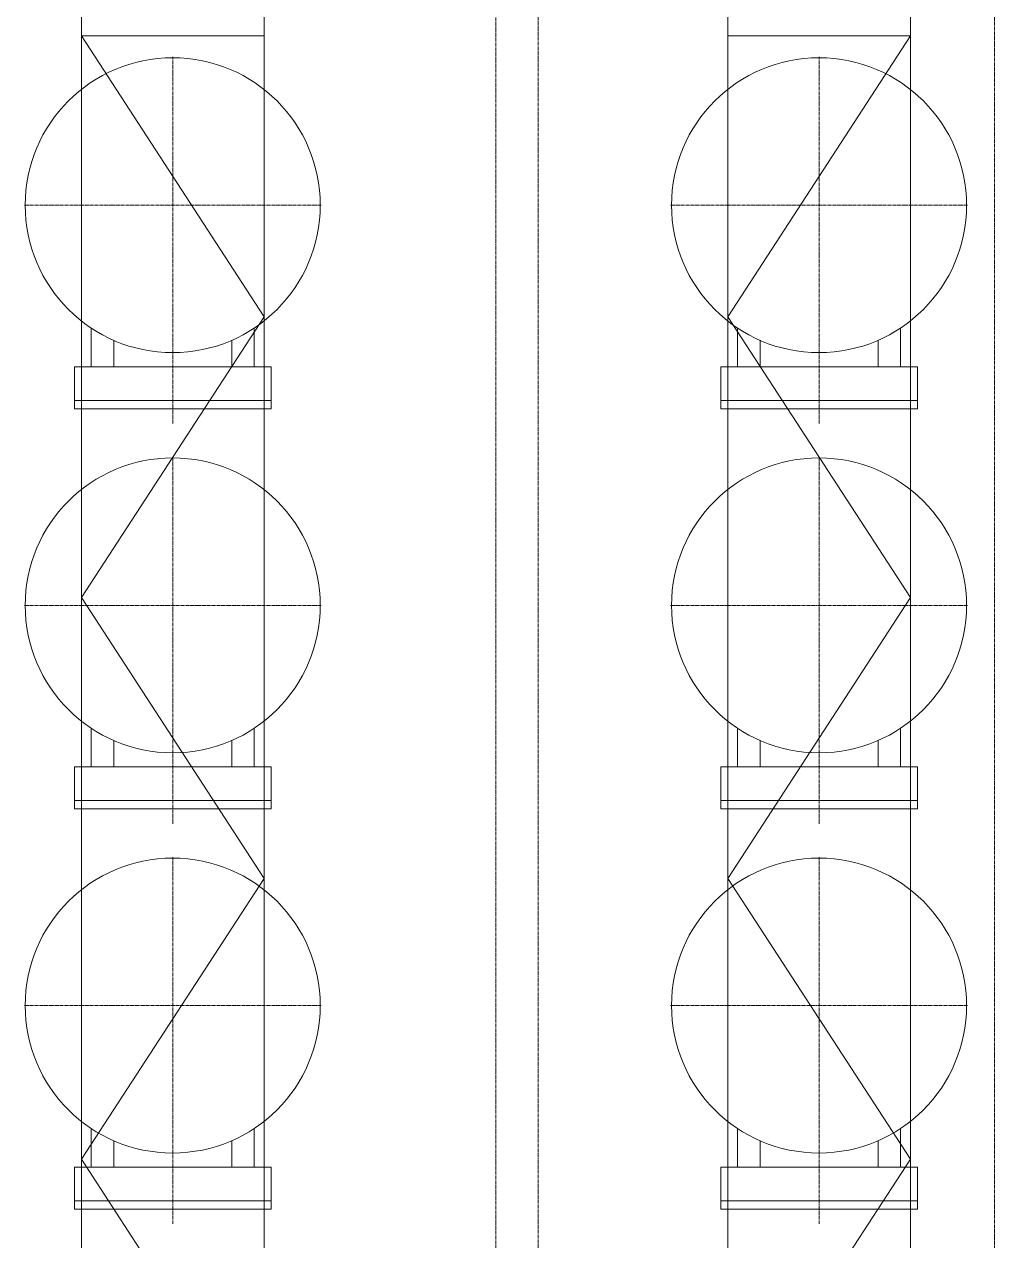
# Model space of a CAD drawing. Header units: millimetres. Extents: x -50460 to 50460, y -35640 to 35640.
# Drawn here: x 31393 to 34846, y 22527 to 26858 of the extents above; entities that cross this region are included whole.
import ezdxf

# ---------------------------------------------------------------- set-up
doc = ezdxf.new("R2010")
doc.units = ezdxf.units.MM
doc.linetypes.add('点画线', pattern=[18, 12, -2, 2, -2])
for name, color, linetype, lineweight in [('EB0', 7, 'Continuous', 15), ('中心线层', 1, '点画线', 18), ('尺寸线层', 4, 'Continuous', 18), ('细实线层', 3, 'Continuous', 18)]:
    doc.layers.add(name, color=color, linetype=linetype, lineweight=lineweight)

# ---------------------------------------------------------------- blocks, each defined once
blk = doc.blocks.new('*X661')
at = {"layer": '中心线层', "linetype": '点画线', "lineweight": 18}
blk.add_line((0, 162.5), (0, 7150), dxfattribs=at)
blk = doc.blocks.new('*X678')
at = {"layer": 'EB0'}
for p, q in [((-580, -55.3), (-580, -192.7)), ((0, -55.3), (0, -192.7)), ((-500, -98.9), (-500, -192.7)), ((-80, -98.9), (-80, -192.7)), ((-640, -192.7), (-640, -342.7)), ((-640, -192.7), (60, -192.7)), ((60, -192.7), (60, -342.7)), ((-640, -312.7), (60, -312.7)), ((-640, -342.7), (60, -342.7))]:
    blk.add_line(p, q, dxfattribs=at)
at = {"layer": '中心线层', "linetype": '点画线', "lineweight": 18}
for p, q in [((-290, -395), (-290, 910.3)), ((-818, 382.3), (238, 382.3))]:
    blk.add_line(p, q, dxfattribs=at)
at = {"layer": '细实线层'}
blk.add_circle((-290, 382.3), 525, dxfattribs=at)
blk = doc.blocks.new('*X679')
at = {"layer": 'EB0'}
for p, q in [((-580, -55.3), (-580, -192.7)), ((0, -55.3), (0, -192.7)), ((-500, -98.9), (-500, -192.7)), ((-80, -98.9), (-80, -192.7)), ((-640, -192.7), (-640, -342.7)), ((-640, -192.7), (60, -192.7)), ((60, -192.7), (60, -342.7)), ((-640, -312.7), (60, -312.7)), ((-640, -342.7), (60, -342.7))]:
    blk.add_line(p, q, dxfattribs=at)
at = {"layer": '中心线层', "linetype": '点画线', "lineweight": 18}
for p, q in [((-290, -395), (-290, 910.3)), ((-818, 382.3), (238, 382.3))]:
    blk.add_line(p, q, dxfattribs=at)
at = {"layer": '细实线层'}
blk.add_circle((-290, 382.3), 525, dxfattribs=at)
blk = doc.blocks.new('*X680')
at = {"layer": 'EB0'}
for p, q in [((-580, -55.3), (-580, -192.7)), ((0, -55.3), (0, -192.7)), ((-500, -98.9), (-500, -192.7)), ((-80, -98.9), (-80, -192.7)), ((-640, -192.7), (-640, -342.7)), ((-640, -192.7), (60, -192.7)), ((60, -192.7), (60, -342.7)), ((-640, -312.7), (60, -312.7)), ((-640, -342.7), (60, -342.7))]:
    blk.add_line(p, q, dxfattribs=at)
at = {"layer": '中心线层', "linetype": '点画线', "lineweight": 18}
for p, q in [((-290, -395), (-290, 910.3)), ((-818, 382.3), (238, 382.3))]:
    blk.add_line(p, q, dxfattribs=at)
at = {"layer": '细实线层'}
blk.add_circle((-290, 382.3), 525, dxfattribs=at)
blk = doc.blocks.new('*X682')
at = {"layer": 'EB0'}
for p, q in [((-580, -55.3), (-580, -192.7)), ((0, -55.3), (0, -192.7)), ((-500, -98.9), (-500, -192.7)), ((-80, -98.9), (-80, -192.7)), ((-640, -192.7), (-640, -342.7)), ((-640, -192.7), (60, -192.7)), ((60, -192.7), (60, -342.7)), ((-640, -312.7), (60, -312.7)), ((-640, -342.7), (60, -342.7))]:
    blk.add_line(p, q, dxfattribs=at)
at = {"layer": '中心线层', "linetype": '点画线', "lineweight": 18}
for p, q in [((-290, -395), (-290, 910.3)), ((-818, 382.3), (238, 382.3))]:
    blk.add_line(p, q, dxfattribs=at)
at = {"layer": '细实线层'}
blk.add_circle((-290, 382.3), 525, dxfattribs=at)
blk = doc.blocks.new('*X683')
at = {"layer": 'EB0'}
for p, q in [((-580, -55.3), (-580, -192.7)), ((0, -55.3), (0, -192.7)), ((-500, -98.9), (-500, -192.7)), ((-80, -98.9), (-80, -192.7)), ((-640, -192.7), (-640, -342.7)), ((-640, -192.7), (60, -192.7)), ((60, -192.7), (60, -342.7)), ((-640, -312.7), (60, -312.7)), ((-640, -342.7), (60, -342.7))]:
    blk.add_line(p, q, dxfattribs=at)
at = {"layer": '中心线层', "linetype": '点画线', "lineweight": 18}
for p, q in [((-290, -395), (-290, 910.3)), ((-818, 382.3), (238, 382.3))]:
    blk.add_line(p, q, dxfattribs=at)
at = {"layer": '细实线层'}
blk.add_circle((-290, 382.3), 525, dxfattribs=at)
blk = doc.blocks.new('*X684')
at = {"layer": 'EB0'}
for p, q in [((-580, -55.3), (-580, -192.7)), ((0, -55.3), (0, -192.7)), ((-500, -98.9), (-500, -192.7)), ((-80, -98.9), (-80, -192.7)), ((-640, -192.7), (-640, -342.7)), ((-640, -192.7), (60, -192.7)), ((60, -192.7), (60, -342.7)), ((-640, -312.7), (60, -312.7)), ((-640, -342.7), (60, -342.7))]:
    blk.add_line(p, q, dxfattribs=at)
at = {"layer": '中心线层', "linetype": '点画线', "lineweight": 18}
for p, q in [((-290, -395), (-290, 910.3)), ((-818, 382.3), (238, 382.3))]:
    blk.add_line(p, q, dxfattribs=at)
at = {"layer": '细实线层'}
blk.add_circle((-290, 382.3), 525, dxfattribs=at)
blk = doc.blocks.new('*X1092')
at = {"layer": '中心线层'}
blk.add_line((0, 7700), (0, 0), dxfattribs=at)

msp = doc.modelspace()

# ---------------------------------------------------------------- linework, layer by layer
at = {"layer": '中心线层', "linetype": '点画线', "lineweight": 18}
msp.add_line((33071.063, 20461.445), (33071.063, 27717.445), dxfattribs=at)
at = {"layer": '尺寸线层'}
for p, q in [((31596.063, 20464.445), (31596.063, 27714.445)), ((32246.063, 20464.445), (32246.063, 27714.445)), ((33896.063, 20464.445), (33896.063, 27714.445)), ((34546.063, 20464.445), (34546.063, 27714.445)), ((31596.063, 26817.493), (32246.063, 25817.493)), ((31596.063, 26817.493), (32246.063, 26817.493)), ((34546.063, 26817.493), (33896.063, 25817.493)), ((34546.063, 26817.493), (33896.063, 26817.493)), ((31596.063, 24817.493), (32246.063, 25817.493)), ((34546.063, 24817.493), (33896.063, 25817.493)), ((31596.063, 24817.493), (32246.063, 23817.493)), ((34546.063, 24817.493), (33896.063, 23817.493)), ((31596.063, 22817.493), (32246.063, 23817.493)), ((34546.063, 22817.493), (33896.063, 23817.493)), ((31596.063, 22817.493), (32246.063, 21817.493)), ((34546.063, 22817.493), (33896.063, 21817.493))]:
    msp.add_line(p, q, dxfattribs=at)

# ---------------------------------------------------------------- block references
for name, p in [('*X1092', (34846.063, 20264.445)), ('*X661', (33221.063, 20464.445)), ('*X680', (32211.063, 25832.136)), ('*X684', (34511.063, 25832.136)), ('*X679', (32211.063, 24407.136)), ('*X683', (34511.063, 24407.136)), ('*X678', (32211.063, 22982.136)), ('*X682', (34511.063, 22982.136))]:
    msp.add_blockref(name, p, dxfattribs=at)

doc.saveas('drawing.dxf')
